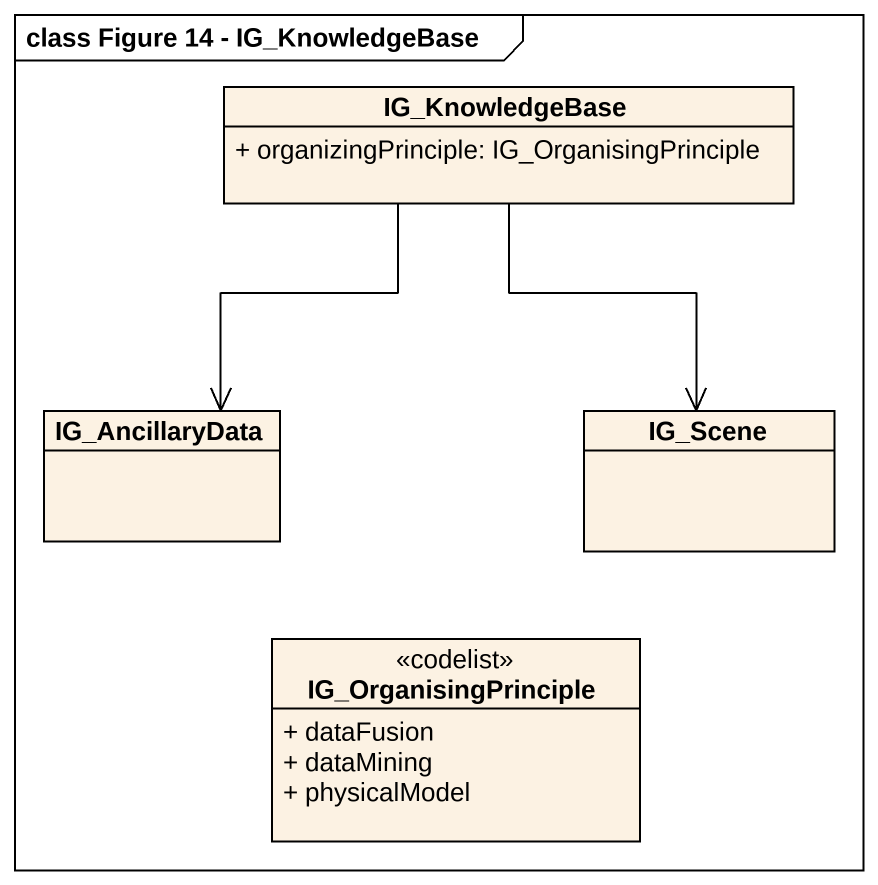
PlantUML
@startuml
mainframe class Figure 14 - IG_KnowledgeBase
hide circle
hide empty members
skinparam classAttributeIconSize 0
class IG_KnowledgeBase {
  + organizingPrinciple: IG_OrganisingPrinciple
}
class IG_AncillaryData
class IG_Scene
class IG_OrganisingPrinciple <<codelist>> {
  + dataFusion
  + dataMining
  + physicalModel
}
IG_KnowledgeBase --> IG_Scene
IG_AncillaryData <-up- IG_KnowledgeBase
@enduml
